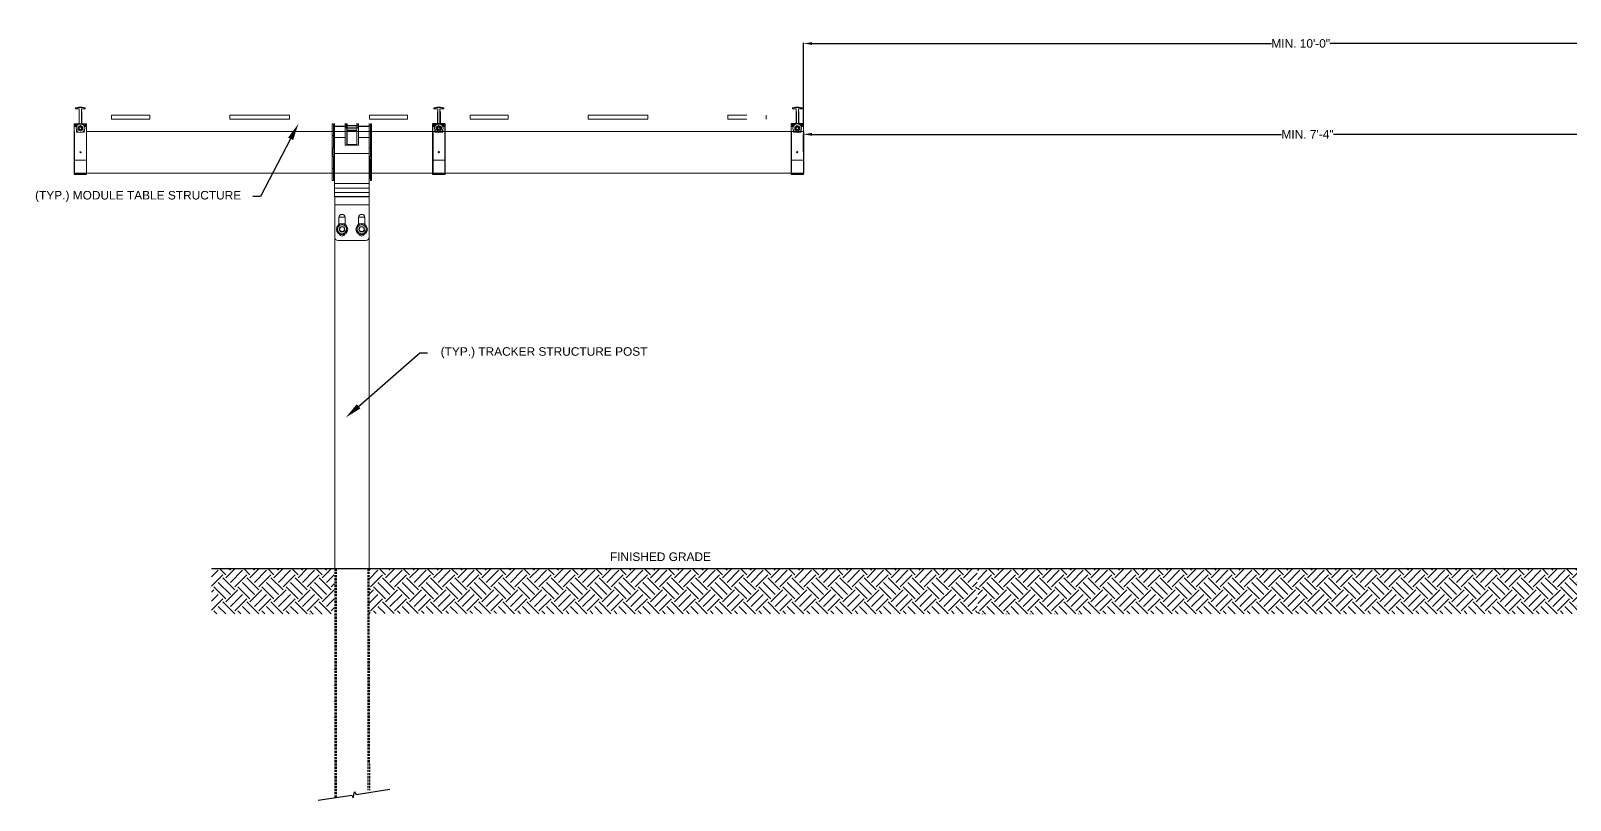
# Model space of a CAD drawing. Header units: feet. Extents: x -496 to 721, y -497 to 166.
# Drawn here: x 359.8 to 540.6, y -209.6 to -119.3 of the extents above; entities that cross this region are included whole.
import ezdxf
from ezdxf import colors
from ezdxf.entities.mleader import LeaderData, LeaderLine
from ezdxf.math import Vec2, Vec3

# ---------------------------------------------------------------- set-up
doc = ezdxf.new("R2010")
doc.units = ezdxf.units.FT
doc.header["$MEASUREMENT"] = 0
doc.linetypes.add('HIDDEN', pattern=[0.375, 0.25, -0.125])
for name, color, linetype in [('ATI CENTER SUPPORT', 7, 'Continuous'), ('E-DETL', 7, 'Continuous'), ('G-ANNO-TEXT', 1, 'Continuous'), ('G-TEXT', 7, 'Continuous'), ('S-BEAM', 7, 'Continuous'), ('S-ERTH', 9, 'Continuous')]:
    doc.layers.add(name, color=color, linetype=linetype)
doc.styles.add('NEI-A', font='arial.ttf')
doc.dimstyles.new('NEI-A', dxfattribs={"dimtxt": 0.1, "dimasz": 0.125, "dimexe": 0.0625, "dimexo": 0.0625, "dimgap": 0.0625, "dimtad": 0, "dimtih": 1, "dimtoh": 1, "dimdec": 4, "dimzin": 3, "dimdsep": 46, "dimlunit": 4, "dimtxsty": 'NEI-A', "dimcen": 0, "dimadec": 0, "dimazin": 0, "dimtfac": 0.75, "dimtdec": 4, "dimtofl": 0, "dimtmove": 0, "dimatfit": 3, "dimfxl": 1, "dimfrac": 1, "dimtolj": 1, "dimtzin": 0, "dimarcsym": 0})

# ---------------------------------------------------------------- blocks, each defined once
blk = doc.blocks.new('CLAMP')
at = {"color": 3, "linetype": 'Continuous', "lineweight": 15}
for p, q in [((-0.0144, 0.1299), (-0.0144, 0.1287)), ((-0.0048, 0.1326), (-0.0142, 0.1302)), ((-0.0048, 0.1315), (-0.0142, 0.129)), ((-0.0142, 0.1302), (-0.0142, 0.129)), ((-0.0131, 0.1275), (-0.004, 0.1275)), ((-0.0048, 0.1326), (-0.0048, 0.1315)), ((0.0048, 0.1326), (-0.0048, 0.1326)), ((0.0048, 0.1315), (-0.0048, 0.1315)), ((-0.0032, 0.0921), (-0.0037, 0.0916)), ((-0.0037, 0.0916), (-0.0037, 0.0905)), ((-0.0037, 0.0916), (-0.0037, 0.0916)), ((-0.0032, 0.091), (-0.0037, 0.0905)), ((-0.0037, 0.0905), (-0.0032, 0.09)), ((-0.0032, 0.1267), (-0.0032, 0.091)), ((0.0032, 0.1242), (0.0032, 0.1267)), ((0.0032, 0.091), (0.0032, 0.1242)), ((0.0032, 0.0921), (0.0037, 0.0916)), ((0.0032, 0.091), (0.0037, 0.0905)), ((0.0037, 0.0905), (0.0032, 0.09)), ((0.0037, 0.0916), (0.0037, 0.0905)), ((0.0037, 0.0916), (0.0037, 0.0916)), ((0.004, 0.1275), (0.0131, 0.1275)), ((0.0048, 0.1326), (0.0048, 0.1315)), ((0.0142, 0.1302), (0.0048, 0.1326)), ((0.0142, 0.129), (0.0048, 0.1315)), ((0.0142, 0.1302), (0.0142, 0.129)), ((0.0144, 0.1299), (0.0144, 0.1287)), ((-0.0182, 0.0808), (-0.0182, 0.0839)), ((-0.0182, 0.0782), (-0.0182, 0.0808)), ((-0.0182, 0.0808), (-0.0117, 0.0808)), ((-0.0182, 0.0782), (-0.0182, 0.0778)), ((-0.0182, 0.0782), (-0.0117, 0.0782)), ((-0.0182, 0.0778), (-0.0182, 0.0758)), ((-0.0117, 0.0778), (-0.0182, 0.0778)), ((-0.0182, 0.0758), (-0.0182, -0.0236)), ((-0.0117, 0.0758), (-0.0182, 0.0758)), ((-0.0117, 0.0828), (-0.0117, 0.0821)), ((-0.0117, 0.0821), (-0.0117, 0.0755)), ((-0.0117, 0.0652), (-0.0117, 0.0605)), ((-0.0072, 0.0839), (-0.0102, 0.0837)), ((-0.0102, 0.0839), (-0.0102, 0.0837)), ((-0.0101, 0.0589), (-0.0056, 0.0589)), ((-0.0036, 0.0766), (-0.0072, 0.0745)), ((-0.0072, 0.0704), (-0.0072, 0.0745)), ((-0.0072, 0.0662), (-0.0072, 0.0704)), ((-0.0072, 0.0662), (-0.0036, 0.0642)), ((-0.0035, 0.0851), (-0.0049, 0.0851)), ((-0.0035, 0.0851), (-0.0049, 0.0851)), ((-0.0049, 0.0848), (-0.0041, 0.0848)), ((-0.0041, 0.0841), (-0.0049, 0.084)), ((-0.0041, 0.0848), (-0.0041, 0.0841)), ((0, 0.0787), (-0.0036, 0.0766)), ((-0.0036, 0.0642), (0, 0.0621)), ((-0.0032, 0.09), (-0.0032, 0.0851)), ((0.0036, 0.0766), (0, 0.0787)), ((0, 0.0621), (0.0036, 0.0642)), ((0.0032, 0.0839), (0.0032, 0.09)), ((0.0072, 0.0745), (0.0036, 0.0766)), ((0.0036, 0.0642), (0.0072, 0.0662)), ((0.0056, 0.0589), (0.0101, 0.0589)), ((0.0102, 0.0837), (0.0072, 0.0839)), ((0.0072, 0.0704), (0.0072, 0.0745)), ((0.0072, 0.0662), (0.0072, 0.0704)), ((0.0102, 0.0839), (0.0102, 0.0837)), ((0.0117, 0.0828), (0.0117, 0.0821)), ((0.0117, 0.0755), (0.0117, 0.0821)), ((0.0117, 0.0808), (0.0182, 0.0808)), ((0.0117, 0.0782), (0.0182, 0.0782)), ((0.0182, 0.0778), (0.0117, 0.0778)), ((0.0182, 0.0758), (0.0117, 0.0758)), ((0.0117, 0.0605), (0.0117, 0.0652)), ((0.0182, 0.0808), (0.0182, 0.0839)), ((0.0182, 0.0782), (0.0182, 0.0808)), ((0.0182, 0.0782), (0.0182, 0.0778)), ((0.0182, 0.0778), (0.0182, 0.0758)), ((0.0182, 0.0758), (0.0182, -0.0236)), ((0.0182, -0.0236), (-0.0182, -0.0236)), ((-0.0182, -0.0633), (-0.0182, -0.0236)), ((0.0182, -0.0633), (0.0182, -0.0236)), ((0.0182, -0.0633), (-0.0182, -0.0633)), ((-0.0182, -0.0657), (-0.0182, -0.0633)), ((0.0182, -0.0657), (-0.0182, -0.0657)), ((0.0182, -0.0657), (0.0182, -0.0633))]:
    blk.add_line(p, q, dxfattribs=at)
at = {"color": 3}
for p, q in [((-0.0182, 0.0839), (0.0182, 0.0839)), ((-0.0182, 0.0612), (-0.0182, -0.0612))]:
    blk.add_line(p, q, dxfattribs=at)
at = {"color": 3, "linetype": 'Continuous', "lineweight": 15}
for radius in [0.0128, 0.0048, 0.0036]:
    blk.add_circle((0, 0.0704), radius, dxfattribs=at)
at = {"color": 3}
blk.add_circle((0, 0), 0.00147, dxfattribs=at)
at = {"color": 3, "linetype": 'Continuous', "lineweight": 15}
for centre, radius, start, end in [((-0.0141, 0.1299), 0.0003, 104.672, 179.9818), ((-0.0141, 0.1287), 0.0003, 104.672, 179.9818), ((-0.0131, 0.1287), 0.00128, 180.0273, 270.0273), ((-0.004, 0.1267), 0.000799, 0.0273, 90.0273), ((0.004, 0.1267), 0.000799, 89.9727, 179.9727), ((0.0131, 0.1287), 0.00128, 269.9727, 359.9727), ((0.0141, 0.1299), 0.0003, 0.0182, 75.328), ((0.0141, 0.1287), 0.0003, 0.0182, 75.328), ((-0.0103, 0.0829), 0.00139, 133.1103, 183.5333), ((-0.0101, 0.0821), 0.0016, 93.3224, 179.9748), ((-0.0101, 0.0605), 0.0016, 180.0273, 270.0273), ((0, 0.0704), 0.00719, 120, 180), ((0, 0.0704), 0.00719, 180, 240), ((-0.0042, 0.0851), 0.00101, 273.3224, 359.9748), ((0, 0.0704), 0.00719, 60, 120), ((0, 0.0704), 0.00719, 240, 300), ((0, 0.0704), 0.00719, 0, 60), ((0, 0.0704), 0.00719, 300, 0), ((0.0101, 0.0605), 0.0016, 269.9727, 359.9727), ((0.0101, 0.0821), 0.0016, 0.0252, 86.6776), ((0.0102, 0.0828), 0.00154, 359.0792, 44.4283)]:
    blk.add_arc(centre, radius, start, end, dxfattribs=at)
blk.add_ellipse((-0.0042, 0.0859), major_axis=(0, 0.00107), ratio=0.942202, start_param=3.200091, end_param=4.712389, dxfattribs=at)
blk = doc.blocks.new('*U21')
at = {"color": 1}
blk.add_line((-0.5005, 0.0354), (-0.5005, 0), dxfattribs=at)
at = {"color": 2}
for p, q in [((-0.5, 0.0354), (-0.5, 0)), ((0.545, 0.0354), (0.545, 0))]:
    blk.add_line(p, q, dxfattribs=at)
at = {"color": 1, "extrusion": (1, 0, 0), "const_width": 1.9558, "elevation": -0.5005}
blk.add_lwpolyline([(0, 0), (0.0354, 0)], dxfattribs=at)
at = {"color": 2, "extrusion": (1, 0, 0), "const_width": 1.9558, "elevation": -0.5005}
blk.add_lwpolyline([(0, 0), (0.0354, 0)], dxfattribs=at)
at = {"color": 1, "extrusion": (0, -1, 0), "const_width": 1.9558, "elevation": -0.0354}
blk.add_lwpolyline([(-0.5, 0), (0.545, 0)], dxfattribs=at)
at = {"color": 1, "extrusion": (0, 1, 0), "const_width": 1.9558}
blk.add_lwpolyline([(0.5, 0), (-0.545, 0)], dxfattribs=at)
at = {"color": 2, "extrusion": (-1, 0, 0), "const_width": 1.9558, "elevation": -0.5455}
blk.add_lwpolyline([(0, 0), (-0.0354, 0)], dxfattribs=at)
blk.add_blockref('CLAMP', (-0.5037, -0.0839))
at = {"xscale": -1}
blk.add_blockref('CLAMP', (0.5487, -0.0839), dxfattribs=at)
blk = doc.blocks.new('*U22')
at = {"color": 1}
blk.add_line((-0.5005, 0.0354), (-0.5005, 0), dxfattribs=at)
at = {"color": 2}
for p, q in [((-0.5, 0.0354), (-0.5, 0)), ((0.545, 0.0354), (0.545, 0))]:
    blk.add_line(p, q, dxfattribs=at)
at = {"color": 1, "extrusion": (1, 0, 0), "const_width": 1.9558, "elevation": -0.5005}
blk.add_lwpolyline([(0, 0), (0.0354, 0)], dxfattribs=at)
at = {"color": 2, "extrusion": (1, 0, 0), "const_width": 1.9558, "elevation": -0.5005}
blk.add_lwpolyline([(0, 0), (0.0354, 0)], dxfattribs=at)
at = {"color": 1, "extrusion": (0, -1, 0), "const_width": 1.9558, "elevation": -0.0354}
blk.add_lwpolyline([(-0.5, 0), (0.545, 0)], dxfattribs=at)
at = {"color": 1, "extrusion": (0, 1, 0), "const_width": 1.9558}
blk.add_lwpolyline([(0.5, 0), (-0.545, 0)], dxfattribs=at)
at = {"color": 2, "extrusion": (-1, 0, 0), "const_width": 1.9558, "elevation": -0.5455}
blk.add_lwpolyline([(0, 0), (-0.0354, 0)], dxfattribs=at)
blk.add_blockref('CLAMP', (-0.5037, -0.0839))
at = {"xscale": -1}
blk.add_blockref('CLAMP', (0.5487, -0.0839), dxfattribs=at)
blk = doc.blocks.new('BEARING COLUMN')
at = {"layer": 'E-DETL', "color": 253, "linetype": 'Continuous', "lineweight": 15}
for p, q in [((-0.0543, 0.0835), (-0.0575, 0.0835)), ((-0.0575, 0.0835), (-0.0575, 0.0488)), ((-0.0543, 0.0488), (-0.0575, 0.0488)), ((-0.0575, 0.0488), (-0.0575, 0.0131)), ((-0.0543, 0.0835), (-0.0543, 0.0488)), ((-0.0512, 0.0781), (-0.0543, 0.0781)), ((-0.0543, 0.0488), (-0.0543, 0.0131)), ((-0.0512, 0.0839), (-0.0512, 0.0762)), ((-0.0512, 0.0762), (-0.0192, 0.0762)), ((-0.0512, 0.0755), (-0.0512, 0.0762)), ((-0.0192, 0.0755), (-0.0512, 0.0755)), ((-0.0512, 0.0755), (-0.0512, 0.0431)), ((-0.0192, 0.0762), (-0.0192, 0.0839)), ((-0.0181, 0.0781), (-0.0192, 0.0781)), ((-0.0192, 0.0755), (-0.0192, 0.0762)), ((-0.0192, 0.0431), (-0.0192, 0.0755)), ((-0.0149, 0.0835), (-0.0181, 0.0835)), ((-0.0181, 0.0835), (-0.0181, 0.0778)), ((-0.0149, 0.0778), (-0.0181, 0.0778)), ((-0.0181, 0.0778), (-0.0181, 0.072)), ((-0.0149, 0.072), (-0.0181, 0.072)), ((-0.0149, 0.0835), (-0.0149, 0.0778)), ((-0.0149, 0.0778), (-0.0149, 0.072)), ((-0.0149, 0.072), (-0.0149, 0.021)), ((-0.0141, 0.0612), (-0.0149, 0.0612)), ((-0.0141, 0.0581), (-0.0149, 0.0581)), ((-0.0141, 0.0784), (-0.0141, 0.0839)), ((-0.0141, 0.0784), (0.0141, 0.0784)), ((-0.0141, 0.0737), (-0.0141, 0.0784)), ((-0.0141, 0.0737), (0.0141, 0.0737)), ((-0.0141, 0.0691), (-0.0141, 0.0737)), ((-0.0141, 0.0691), (0.0141, 0.0691)), ((-0.0141, 0.0634), (-0.0141, 0.0691)), ((-0.0141, 0.0634), (0.0141, 0.0634)), ((-0.0141, 0.0228), (-0.0141, 0.0634)), ((0.0141, 0.0784), (0.0141, 0.0839)), ((0.0141, 0.0737), (0.0141, 0.0784)), ((0.0141, 0.0691), (0.0141, 0.0737)), ((0.0141, 0.0634), (0.0141, 0.0691)), ((0.0141, 0.0228), (0.0141, 0.0634)), ((0.0149, 0.0612), (0.0141, 0.0612)), ((0.0149, 0.0581), (0.0141, 0.0581)), ((0.0181, 0.0835), (0.0149, 0.0835)), ((0.0149, 0.0835), (0.0149, 0.0778)), ((0.0149, 0.0778), (0.0181, 0.0778)), ((0.0149, 0.0778), (0.0149, 0.072)), ((0.0149, 0.072), (0.0149, 0.021)), ((0.0149, 0.072), (0.0181, 0.072)), ((0.0181, 0.0835), (0.0181, 0.0778)), ((0.0192, 0.0781), (0.0181, 0.0781)), ((0.0181, 0.0778), (0.0181, 0.072)), ((0.0192, 0.0762), (0.0192, 0.0839)), ((0.0192, 0.0762), (0.0512, 0.0762)), ((0.0192, 0.0755), (0.0192, 0.0762)), ((0.0512, 0.0755), (0.0192, 0.0755)), ((0.0192, 0.0431), (0.0192, 0.0755)), ((0.0512, 0.0839), (0.0512, 0.0762)), ((0.0543, 0.0781), (0.0512, 0.0781)), ((0.0512, 0.0762), (0.0512, 0.0755)), ((0.0512, 0.0431), (0.0512, 0.0755)), ((0.0575, 0.0835), (0.0543, 0.0835)), ((0.0543, 0.0488), (0.0543, 0.0835)), ((0.0575, 0.0488), (0.0543, 0.0488)), ((0.0543, 0.0131), (0.0543, 0.0488)), ((0.0575, 0.0488), (0.0575, 0.0835)), ((0.0575, 0.0488), (0.0575, 0.0131)), ((-0.0543, 0.0131), (-0.0575, 0.0131)), ((-0.0575, -0.0125), (-0.0575, 0.0131)), ((-0.0549, 0.0131), (-0.0549, -0.0125)), ((-0.0543, 0.0131), (-0.0512, 0.0131)), ((-0.0512, 0.0431), (-0.0192, 0.0431)), ((-0.0512, -0.0042), (-0.0512, 0.0431)), ((-0.0192, 0.0431), (-0.0192, 0.0211)), ((-0.0192, 0.0211), (0.0192, 0.0211)), ((-0.0141, 0.0284), (-0.0149, 0.0284)), ((-0.0141, 0.0228), (0.0141, 0.0228)), ((-0.0141, 0.0218), (-0.0141, 0.0228)), ((-0.0141, 0.0218), (0.0141, 0.0218)), ((-0.0141, 0.0211), (-0.0141, 0.0218)), ((0.0149, 0.0284), (0.0141, 0.0284)), ((0.0141, 0.0218), (0.0141, 0.0228)), ((0.0141, 0.0211), (0.0141, 0.0218)), ((0.0192, 0.0431), (0.0192, 0.0211)), ((0.0192, 0.0431), (0.0512, 0.0431)), ((0.0512, 0.0431), (0.0512, -0.0042)), ((0.0512, 0.0131), (0.0543, 0.0131)), ((0.0575, 0.0131), (0.0543, 0.0131)), ((0.0549, 0.0131), (0.0549, -0.0125)), ((0.0575, -0.0125), (0.0575, 0.0131)), ((-0.0575, -0.0125), (-0.0575, -0.0482)), ((-0.0535, -0.0125), (-0.0575, -0.0125)), ((-0.0543, -0.023), (-0.0543, -0.0482)), ((-0.0535, -0.0125), (-0.0512, -0.0125)), ((-0.0535, -0.0125), (-0.0535, -0.0775)), ((-0.0512, -0.0042), (0.0512, -0.0042)), ((-0.0512, -0.0042), (-0.0512, -0.0921)), ((0.0512, -0.0921), (0.0512, -0.0042)), ((0.0512, -0.0125), (0.0535, -0.0125)), ((0.0575, -0.0125), (0.0535, -0.0125)), ((0.0535, -0.0775), (0.0535, -0.0125)), ((0.0543, -0.0482), (0.0543, -0.023)), ((0.0575, -0.0125), (0.0575, -0.0482)), ((-0.0543, -0.0482), (-0.0575, -0.0482)), ((-0.0575, -0.0829), (-0.0575, -0.0482)), ((-0.0575, -0.0829), (-0.0543, -0.0829)), ((-0.0543, -0.0829), (-0.0543, -0.0482)), ((-0.0535, -0.0775), (-0.0512, -0.0775)), ((0.0512, -0.0775), (0.0535, -0.0775)), ((0.0575, -0.0482), (0.0543, -0.0482)), ((0.0543, -0.0482), (0.0543, -0.0829)), ((0.0543, -0.0829), (0.0575, -0.0829)), ((0.0575, -0.0482), (0.0575, -0.0829)), ((-0.0512, -0.0921), (0.0512, -0.0921)), ((-0.0512, -0.1056), (-0.0512, -0.0921)), ((-0.0512, -0.1056), (0.0512, -0.1056)), ((-0.0512, -0.1182), (-0.0512, -0.1056)), ((-0.0512, -0.1182), (0.0512, -0.1182)), ((-0.0512, -0.13), (-0.0512, -0.1182)), ((-0.0512, -0.13), (0.0512, -0.13)), ((-0.0512, -0.1308), (-0.0512, -0.13)), ((0.0512, -0.1308), (-0.0512, -0.1308)), ((-0.0504, -0.1308), (-0.0504, -0.1548)), ((0.0504, -0.1548), (0.0504, -0.1308)), ((0.0512, -0.0921), (0.0512, -0.1056)), ((0.0512, -0.1056), (0.0512, -0.1182)), ((0.0512, -0.1182), (0.0512, -0.13)), ((0.0512, -0.13), (0.0512, -0.1308)), ((0.0504, -0.1548), (-0.0504, -0.1548)), ((-0.0504, -0.1548), (-0.0504, -0.2494)), ((0.0504, -0.2494), (0.0504, -0.1548)), ((-0.042, -0.2185), (-0.0354, -0.2147)), ((-0.042, -0.2261), (-0.042, -0.2185)), ((-0.0379, -0.1915), (-0.0379, -0.2121)), ((-0.0378, -0.191), (-0.0197, -0.191)), ((-0.0354, -0.2147), (-0.0288, -0.2108)), ((-0.0288, -0.2108), (-0.0222, -0.2147)), ((-0.0222, -0.2147), (-0.0155, -0.2185)), ((-0.0197, -0.2121), (-0.0197, -0.1915)), ((-0.0155, -0.2185), (-0.0155, -0.2261)), ((0.0155, -0.2185), (0.0222, -0.2147)), ((0.0155, -0.2261), (0.0155, -0.2185)), ((0.0197, -0.191), (0.0378, -0.191)), ((0.0197, -0.1915), (0.0197, -0.2121)), ((0.0222, -0.2147), (0.0288, -0.2108)), ((0.0288, -0.2108), (0.0354, -0.2147)), ((0.0354, -0.2147), (0.042, -0.2185)), ((0.0379, -0.2121), (0.0379, -0.1915)), ((0.042, -0.2185), (0.042, -0.2261)), ((-0.0504, -0.2494), (-0.0504, -1.2225)), ((-0.042, -0.2338), (-0.042, -0.2261)), ((-0.0354, -0.2376), (-0.042, -0.2338)), ((0.0408, -0.259), (-0.0408, -0.259)), ((-0.0288, -0.2414), (-0.0354, -0.2376)), ((-0.0222, -0.2376), (-0.0288, -0.2414)), ((-0.0155, -0.2338), (-0.0222, -0.2376)), ((-0.0216, -0.2297), (-0.0221, -0.2306)), ((-0.0221, -0.2306), (-0.0207, -0.2314)), ((-0.0216, -0.2297), (-0.0202, -0.2305)), ((-0.0202, -0.2305), (-0.0207, -0.2314)), ((-0.0207, -0.2314), (-0.0189, -0.2324)), ((-0.0202, -0.2305), (-0.0184, -0.2316)), ((-0.0184, -0.2316), (-0.0189, -0.2324)), ((-0.0155, -0.2261), (-0.0155, -0.2338)), ((0.0155, -0.2338), (0.0155, -0.2261)), ((0.0222, -0.2376), (0.0155, -0.2338)), ((0.0288, -0.2414), (0.0222, -0.2376)), ((0.0354, -0.2376), (0.0288, -0.2414)), ((0.042, -0.2338), (0.0354, -0.2376)), ((0.036, -0.2297), (0.0355, -0.2306)), ((0.0355, -0.2306), (0.0369, -0.2314)), ((0.036, -0.2297), (0.0374, -0.2305)), ((0.0374, -0.2305), (0.0369, -0.2314)), ((0.0369, -0.2314), (0.0387, -0.2324)), ((0.0374, -0.2305), (0.0392, -0.2316)), ((0.0392, -0.2316), (0.0387, -0.2324)), ((0.042, -0.2261), (0.042, -0.2338)), ((0.0504, -0.2494), (0.0504, -1.2225))]:
    blk.add_line(p, q, dxfattribs=at)
at = {"layer": 'E-DETL', "color": 253, "linetype": 'Continuous', "lineweight": 15, "flags": 128}
for points in [[(-0.0543, -0.023), (-0.0542, -0.0214), (-0.0539, -0.0151), (-0.0538, -0.0142), (-0.0538, -0.0136), (-0.0537, -0.0132), (-0.0536, -0.013), (-0.0536, -0.0128), (-0.0536, -0.0127), (-0.0536, -0.0126), (-0.0535, -0.0126), (-0.0535, -0.0125), (-0.0535, -0.0125), (-0.0535, -0.0125), (-0.0535, -0.0125), (-0.0535, -0.0125)], [(0.0535, -0.0125), (0.0535, -0.0125), (0.0535, -0.0125), (0.0535, -0.0125), (0.0536, -0.0126), (0.0537, -0.0131), (0.0539, -0.015), (0.0543, -0.023)]]:
    blk.add_lwpolyline(points, dxfattribs=at)
at = {"layer": 'E-DETL', "color": 253, "linetype": 'Continuous', "lineweight": 15}
for centre, radius in [((-0.0288, -0.2261), 0.0167), ((-0.0288, -0.2261), 0.00806), ((-0.0288, -0.2261), 0.00709), ((0.0288, -0.2261), 0.0167), ((0.0288, -0.2261), 0.00806), ((0.0288, -0.2261), 0.00709)]:
    blk.add_circle(centre, radius, dxfattribs=at)
for centre, radius, start, end in [((-0.0535, -0.0783), 0.0008, 90, 180), ((0.0535, -0.0783), 0.0008, 0, 90), ((-0.0288, -0.2261), 0.0133, 120, 180), ((-0.0288, -0.1915), 0.00907, 0, 180), ((-0.0288, -0.2261), 0.0133, 60, 120), ((-0.0288, -0.2261), 0.0133, 0, 60), ((0.0288, -0.2261), 0.0133, 120, 180), ((0.0288, -0.1915), 0.00907, 0, 180), ((0.0288, -0.2261), 0.0133, 60, 120), ((0.0288, -0.2261), 0.0133, 0, 60), ((-0.0408, -0.2494), 0.0096, 180, 270), ((-0.0288, -0.2261), 0.0133, 180, 240), ((-0.0288, -0.2369), 0.00907, 205.0309, 334.9691), ((-0.0288, -0.2261), 0.0133, 240, 300), ((-0.0288, -0.2261), 0.0133, 300, 0), ((0.0288, -0.2261), 0.0133, 180, 240), ((0.0288, -0.2369), 0.00907, 205.0354, 334.9646), ((0.0288, -0.2261), 0.0133, 240, 300), ((0.0288, -0.2261), 0.0133, 300, 0), ((0.0408, -0.2494), 0.0096, 270, 0)]:
    blk.add_arc(centre, radius, start, end, dxfattribs=at)
blk = doc.blocks.new('*D30')
at = {"layer": 'Defpoints', "color": 0, "transparency": 16777216}
for p in [(450.55, -131.42), (450.55, -133.52), (562.25, -136.14)]:
    blk.add_point(p, dxfattribs=at)
at = {"layer": 'G-ANNO-TEXT', "color": 0, "lineweight": -2, "transparency": 16777216}
for p, q in [((450.55, -133.46), (450.55, -131.36)), ((451.55, -131.42), (506.71, -131.42)), ((561.25, -131.42), (512.79, -131.42)), ((562.25, -136.08), (562.25, -131.36))]:
    blk.add_line(p, q, dxfattribs=at)
at = {"layer": 'G-ANNO-TEXT', "color": 0, "transparency": 16777216}
for points in [[(451.55, -131.25), (451.55, -131.59), (450.55, -131.42)], [(561.25, -131.25), (561.25, -131.59), (562.25, -131.42)]]:
    blk.add_solid(points, dxfattribs=at)
at = {"layer": 'G-ANNO-TEXT', "color": 0, "transparency": 16777216, "insert": (509.75, -131.42), "char_height": 1, "attachment_point": 5, "style": 'NEI-A'}
blk.add_mtext('\\A1;MIN. 7\'-4"', dxfattribs=at)
blk = doc.blocks.new('*D31')
at = {"layer": 'Defpoints', "color": 0, "transparency": 16777216}
for p in [(450.55, -120.75), (450.55, -130.17), (598.83, -130.17)]:
    blk.add_point(p, dxfattribs=at)
at = {"layer": 'G-ANNO-TEXT', "color": 0, "lineweight": -2, "transparency": 16777216}
for p, q in [((450.55, -130.1), (450.55, -120.69)), ((451.55, -120.75), (505.52, -120.75)), ((597.83, -120.75), (512.37, -120.75)), ((598.83, -130.1), (598.83, -120.69))]:
    blk.add_line(p, q, dxfattribs=at)
at = {"layer": 'G-ANNO-TEXT', "color": 0, "transparency": 16777216}
for points in [[(451.55, -120.59), (451.55, -120.92), (450.55, -120.75)], [(597.83, -120.59), (597.83, -120.92), (598.83, -120.75)]]:
    blk.add_solid(points, dxfattribs=at)
at = {"layer": 'G-ANNO-TEXT', "color": 0, "transparency": 16777216, "insert": (508.95, -120.75), "char_height": 1, "attachment_point": 5, "style": 'NEI-A'}
blk.add_mtext('\\A1;MIN. 10\'-0"', dxfattribs=at)

msp = doc.modelspace()

# ---------------------------------------------------------------- hatches: boundary and pattern name
at = {"layer": 'S-ERTH'}
h = msp.add_hatch(dxfattribs=at)
h.set_pattern_fill('EARTH', color=256, scale=8, angle=45)
h.set_pattern_definition([(45, (417.6949, -170.4224), (2e-16, 2.82843), [2, -2]), (45, (417.1645, -169.892), (2e-16, 2.82843), [2, -2]), (45, (416.6342, -169.3617), (2e-16, 2.82843), [2, -2]), (135, (416.6342, -169.0082), (-2.82843, 4e-16), [2, -2]), (135, (417.1645, -168.4778), (-2.82843, 4e-16), [2, -2]), (135, (417.6949, -167.9475), (-2.82843, 4e-16), [2, -2])])
h.paths.add_polyline_path([(395.42, -187.75), (395.42, -182.42), (381.03, -182.42), (381.03, -187.73)])
h = msp.add_hatch(dxfattribs=at)
h.set_pattern_fill('EARTH', color=256, scale=8, angle=45)
h.set_pattern_definition([(45, (498.6727, -170.4224), (2e-16, 2.828427), [2, -2]), (45, (498.1424, -169.892), (2e-16, 2.828427), [2, -2]), (45, (497.612, -169.3617), (2e-16, 2.828427), [2, -2]), (135, (497.612, -169.0082), (-2.828427, 4e-16), [2, -2]), (135, (498.1424, -168.4778), (-2.828427, 4e-16), [2, -2]), (135, (498.6727, -167.9475), (-2.828427, 4e-16), [2, -2])])
h.paths.add_polyline_path([(470.94, -187.73), (470.94, -182.42), (399.5, -182.39), (399.5, -187.7)])
h = msp.add_hatch(dxfattribs=at)
h.set_pattern_fill('EARTH', color=256, scale=8, angle=45)
h.set_pattern_definition([(45, (491.0091, -170.4224), (2e-16, 2.828427), [2, -2]), (45, (490.4788, -169.892), (2e-16, 2.828427), [2, -2]), (45, (489.9484, -169.3617), (2e-16, 2.828427), [2, -2]), (135, (489.9484, -169.0082), (-2.828427, 4e-16), [2, -2]), (135, (490.4788, -168.4778), (-2.828427, 4e-16), [2, -2]), (135, (491.0091, -167.9475), (-2.828427, 4e-16), [2, -2])])
h.paths.add_polyline_path([(471.03, -187.75), (471.03, -182.42), (566.65, -182.41), (566.65, -187.72)])

# ---------------------------------------------------------------- linework, layer by layer
at = {"color": 1}
msp.add_line((449.95, -128.75), (449.95, -130.17), dxfattribs=at)
at = {"color": 2}
msp.add_line((449.97, -128.75), (449.97, -130.17), dxfattribs=at)
at = {"color": 1, "extrusion": (1, 0, 1.22465e-16), "const_width": 78.23, "elevation": 449.95}
msp.add_lwpolyline([(-130.17, 0), (-128.75, 0)], dxfattribs=at)
at = {"color": 2, "extrusion": (1, 0, 1.22465e-16), "const_width": 78.23, "elevation": 449.95}
msp.add_lwpolyline([(-130.17, 0), (-128.75, 0)], dxfattribs=at)
at = {"layer": 'ATI CENTER SUPPORT', "color": 8, "linetype": 'Continuous', "lineweight": 15}
for p, q in [((366.34, -131.08), (449.09, -131.08)), ((449.09, -131.08), (450.55, -131.08)), ((450.55, -135.97), (364.89, -135.97))]:
    msp.add_line(p, q, dxfattribs=at)
for points in [[(369.28, -129.15), (373.76, -129.15), (373.76, -129.64), (369.28, -129.64)], [(383.16, -129.15), (390.17, -129.15), (390.17, -129.64), (383.16, -129.64)], [(399.57, -129.15), (404.04, -129.15), (404.04, -129.64), (399.57, -129.64)], [(411.39, -129.15), (415.86, -129.15), (415.86, -129.64), (411.39, -129.64)], [(425.26, -129.15), (432.28, -129.15), (432.28, -129.64), (425.26, -129.64)]]:
    msp.add_lwpolyline(points, close=True, dxfattribs=at)
for points in [[(443.91, -129.64), (441.68, -129.64), (441.68, -129.15), (443.91, -129.15)], [(446.15, -129.15), (446.15, -129.64)]]:
    msp.add_lwpolyline(points, dxfattribs=at)
at = {"layer": 'G-TEXT', "linetype": 'Continuous', "flags": 128}
msp.add_lwpolyline([(393.53, -209.61), (397.49, -209.01), (397.67, -209.33), (397.81, -208.61), (397.99, -208.93), (401.95, -208.33)], dxfattribs=at)
at = {"layer": 'S-BEAM', "linetype": 'HIDDEN'}
for p, q in [((395.48, -182.42), (395.48, -209.32)), ((395.65, -182.42), (395.65, -209.29)), ((399.39, -182.42), (399.39, -208.45)), ((399.49, -182.42), (399.56, -208.42))]:
    msp.add_line(p, q, dxfattribs=at)
at = {"layer": 'S-ERTH'}
msp.add_line((381.01, -182.42), (643.44, -182.42), dxfattribs=at)

# ---------------------------------------------------------------- block references
at = {"xscale": 40, "yscale": 40, "zscale": 40}
msp.add_blockref('CLAMP', (449.82, -133.52), dxfattribs=at)
at = {"layer": 'ATI CENTER SUPPORT', "color": 8, "linetype": 'Continuous', "lineweight": 15, "xscale": 40, "yscale": 40, "zscale": 40}
for name, p in [('*U21', (385.76, -130.17)), ('*U22', (427.87, -130.17))]:
    msp.add_blockref(name, p, dxfattribs=at)
at = {"layer": 'E-DETL', "color": 8, "linetype": 'Continuous', "lineweight": 15, "xscale": 40, "yscale": 40, "zscale": 40}
msp.add_blockref('BEARING COLUMN', (397.5, -133.52), dxfattribs=at)

# ---------------------------------------------------------------- dimensions: what is measured, and where the dimension line sits
at = {"layer": 'G-ANNO-TEXT'}
for base, p1, p2, text, picture, middle in [((450.55, -120.75), (598.83, -130.17), (450.55, -130.17), 'MIN. 10\'-0"', '*D31', (508.95, -120.75)), ((450.55, -131.42), (562.25, -136.14), (450.55, -133.52), 'MIN. 7\'-4"', '*D30', (509.75, -131.42))]:
    dim = msp.add_linear_dim(base=base, p1=p1, p2=p2, text=text, dimstyle='NEI-A', override={"dimtxt": 1, "dimasz": 1, "dimdec": 0}, dxfattribs=at)
    dim.commit()
    dim.dimension.update_dxf_attribs({"geometry": picture, "text_midpoint": middle, "dimtype": 160})

# ---------------------------------------------------------------- next in the draw order: texts
at = {"layer": 'G-ANNO-TEXT', "insert": (427.81, -180.52), "char_height": 1, "width": 11.8108, "attachment_point": 1, "style": 'NEI-A', "bg_fill": 3, "box_fill_scale": 1.5, "bg_fill_color": 256, "bg_fill_transparency": 0}
msp.add_mtext('\\pt3.00005;FINISHED GRADE', dxfattribs=at)

# ---------------------------------------------------------------- next in the draw order: leaders
at = {"layer": 'G-ANNO-TEXT'}
ml = msp.add_multileader_mtext('Standard', dxfattribs=at)
ml.set_content('(TYP.) MODULE TABLE STRUCTURE', color=256, style='NEI-A')
ml.set_leader_properties()
ml.build(insert=Vec2(0, 0))
ml.multileader.update_dxf_attribs({"dogleg_length": 0.9, "arrow_head_size": 2})
ctx = ml.context
ctx.base_point, ctx.char_height, ctx.arrow_head_size, ctx.landing_gap_size, ctx.plane_origin = Vec3(358.75, -138.72), 1, 2, 1.54, Vec3(460.34, -181.62)
notes = []
notes.append((ctx, [(0, (1, 1, 0), (386.78, -138.72), (-1, 0), 0.9, [(0, [(391.23, -130.17)], 0, [])])]))
ctx.mtext.insert, ctx.mtext.width, ctx.mtext.flow_direction = Vec3(360.29, -138.07), 24.1519, 5
ctx.mtext.has_bg_fill, ctx.mtext.bg_color, ctx.mtext.bg_scale_factor, ctx.mtext.bg_transparency, ctx.mtext.use_window_bg_color = 1, -1073741824, 1.5, 0, 1
ml = msp.add_multileader_mtext('Standard', dxfattribs=at)
ml.set_content('(TYP.) TRACKER STRUCTURE POST', color=256, style='NEI-A')
ml.set_leader_properties()
ml.build(insert=Vec2(0, 0))
ml.multileader.update_dxf_attribs({"dogleg_length": 0.9, "arrow_head_size": 2})
ctx = ml.context
ctx.base_point, ctx.char_height, ctx.arrow_head_size, ctx.landing_gap_size, ctx.plane_origin = Vec3(406.4, -157.06), 1, 2, 1.54, Vec3(481.73, -227.1)
notes.append((ctx, [(1, (1, 1, 0), (405.5, -157.06), (1, 0), 0.9, [(0, [(396.78, -164.68)], 0, [])])]))
ctx.mtext.insert, ctx.mtext.width, ctx.mtext.flow_direction = Vec3(407.93, -156.42), 26.4817, 5
ctx.mtext.has_bg_fill, ctx.mtext.bg_color, ctx.mtext.bg_scale_factor, ctx.mtext.bg_transparency, ctx.mtext.use_window_bg_color = 1, -1073741824, 1.5, 0, 1
for ctx, leaders in notes:
    for number, flags, end, landing, length, lines in leaders:
        leader = LeaderData()
        leader.index, (leader.has_last_leader_line, leader.has_dogleg_vector, leader.attachment_direction) = number, flags
        leader.last_leader_point, leader.dogleg_vector, leader.dogleg_length = Vec3(end), Vec3(landing), length
        for number, points, colour, breaks in lines:
            line = LeaderLine()
            line.index, line.vertices, line.color, line.breaks = number, Vec3.list(points), colors.encode_raw_color(colour), breaks
            leader.lines.append(line)
        ctx.leaders.append(leader)

doc.saveas('drawing.dxf')
